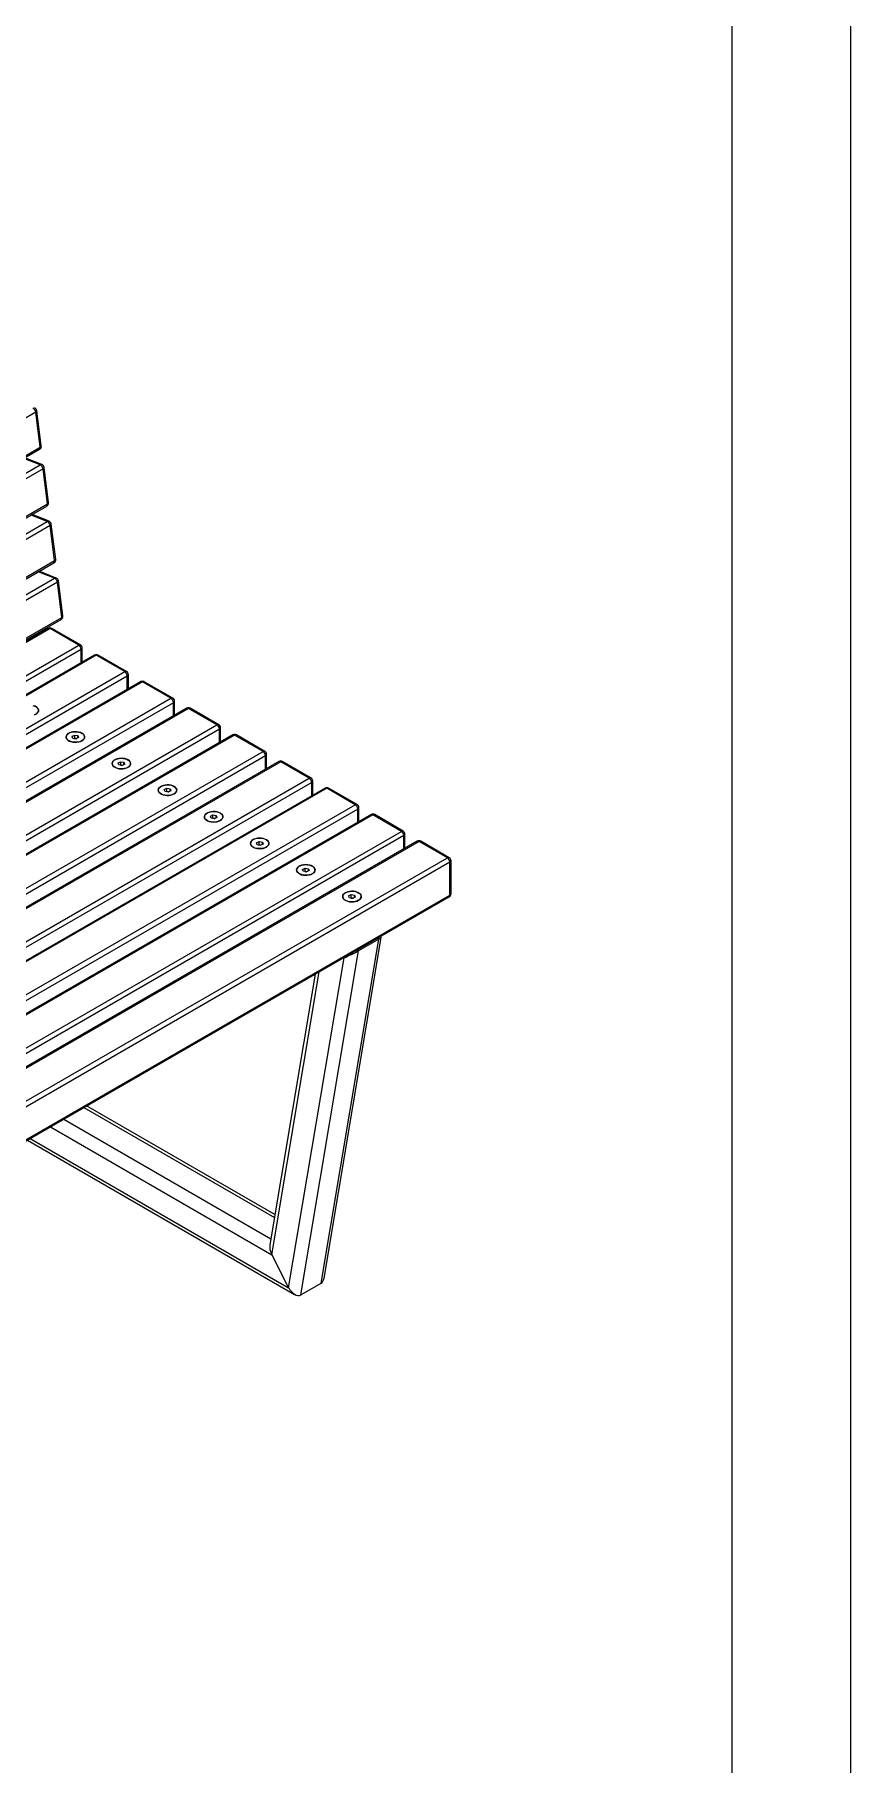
# Model space of a CAD drawing. Header units: millimetres. Extents: x 2692 to 8632, y -671 to 3529.
# Drawn here: x 7944 to 8632, y 778 to 2238 of the extents above; entities that cross this region are included whole.
import ezdxf

# ---------------------------------------------------------------- set-up
doc = ezdxf.new("R2010")
doc.units = ezdxf.units.MM
doc.layers.add('tabelka', color=155, linetype='Continuous')

# ---------------------------------------------------------------- blocks, each defined once
blk = doc.blocks.new('izometria')
for p, q in [((-1356.1, 1664.8), (-1359.8, 1694.4)), ((-1360.7, 1693.2), (-2629.3, 960.9)), ((-1356.9, 1663.6), (-1360.7, 1693.2)), ((-2626.1, 929.5), (-1357.5, 1661.9)), ((-2625.5, 931.3), (-1356.9, 1663.6)), ((-1357.1, 1648.8), (-1370.8, 1654.2)), ((-1355.6, 1649), (-1370, 1654.7)), ((-2625.6, 916.5), (-1357.1, 1648.8)), ((-1354.6, 1645.4), (-2623.2, 913)), ((-1350.9, 1615.8), (-1354.6, 1645.4)), ((-1350, 1617), (-1353.7, 1646.6)), ((-2620, 881.7), (-1351.5, 1614)), ((-2619.4, 883.4), (-1350.9, 1615.8)), ((-1351, 1600.9), (-1364.7, 1606.3)), ((-1349.5, 1601.1), (-1363.9, 1606.8)), ((-2619.5, 868.6), (-1351, 1600.9)), ((-1348.5, 1597.5), (-2617.1, 865.2)), ((-1344.8, 1567.9), (-1348.5, 1597.5)), ((-1343.9, 1569.1), (-1347.7, 1598.7)), ((-2613.9, 833.8), (-1345.4, 1566.1)), ((-2613.3, 835.6), (-1344.8, 1567.9)), ((-2613.4, 820.7), (-1344.9, 1553.1)), ((-1342.5, 1549.6), (-2611, 817.3)), ((-1344.9, 1553.1), (-1358.6, 1558.5)), ((-1343.5, 1553.2), (-1357.9, 1558.9)), ((-1338.7, 1520), (-1342.5, 1549.6)), ((-1337.8, 1521.2), (-1341.6, 1550.8)), ((-2607.2, 787.7), (-1338.7, 1520)), ((-1350.1, 1510.6), (-2618.6, 778.3)), ((-1348.6, 1510.5), (-2617.1, 778.2)), ((-2607.8, 785.9), (-1339.3, 1518.3)), ((-1324.5, 1496.6), (-1348.6, 1510.5)), ((-1323, 1496.8), (-1347.1, 1510.6)), ((-2593.1, 764.3), (-1324.5, 1496.6)), ((-1322.4, 1492.9), (-2591, 760.6)), ((-1322.4, 1481.7), (-1322.4, 1492.9)), ((-1321.5, 1482.2), (-1321.5, 1494.2)), ((-1311.2, 1488.2), (-2579.7, 755.9)), ((-1309.7, 1488), (-2578.2, 755.7)), ((-1285.6, 1474.2), (-1309.7, 1488)), ((-1284.1, 1474.3), (-1308.2, 1488.2)), ((-2554.2, 741.8), (-1285.6, 1474.2)), ((-1283.5, 1470.5), (-2552.1, 738.2)), ((-1272.3, 1465.7), (-2540.8, 733.4)), ((-1270.8, 1465.6), (-2539.3, 733.3)), ((-1283.5, 1459.2), (-1283.5, 1470.5)), ((-1282.6, 1459.8), (-1282.6, 1471.7)), ((-1246.7, 1451.7), (-1270.8, 1465.6)), ((-1245.2, 1451.9), (-1269.3, 1465.7)), ((-2515.3, 719.4), (-1246.7, 1451.7)), ((-1244.6, 1448), (-2513.2, 715.7)), ((-1244.6, 1436.8), (-1244.6, 1448)), ((-1243.7, 1437.3), (-1243.7, 1449.3)), ((-1233.4, 1443.3), (-2501.9, 711)), ((-1231.9, 1443.1), (-2500.4, 710.8)), ((-1207.9, 1429.3), (-1231.9, 1443.1)), ((-1206.4, 1429.4), (-1230.4, 1443.3)), ((-2476.4, 696.9), (-1207.9, 1429.3)), ((-1205.7, 1425.6), (-2474.3, 693.3)), ((-1194.5, 1420.8), (-2463.1, 688.5)), ((-1193, 1420.7), (-2461.6, 688.4)), ((-1330.1, 1419.6), (-1327.9, 1420.7)), ((-1329.5, 1417.9), (-1330.1, 1419.6)), ((-1326.8, 1417.4), (-1329.5, 1417.9)), ((-1328.2, 1417.7), (-1327.9, 1417.8)), ((-1327.9, 1420.7), (-1325.2, 1420.2)), ((-1327.9, 1417.8), (-1327.9, 1420.7)), ((-1327.9, 1417.8), (-1326.6, 1417.6)), ((-1324.6, 1418.5), (-1326.8, 1417.4)), ((-1326.5, 1417.5), (-1326.6, 1417.6)), ((-1326.6, 1417.6), (-1326.5, 1417.5)), ((-1325.2, 1420.2), (-1324.6, 1418.5)), ((-1325.2, 1418.2), (-1325.2, 1420.2)), ((-1205.7, 1414.3), (-1205.7, 1425.6)), ((-1204.9, 1414.9), (-1204.9, 1426.8)), ((-1169, 1406.8), (-1193, 1420.7)), ((-1167.5, 1406.9), (-1191.5, 1420.8)), ((-2437.5, 674.5), (-1169, 1406.8)), ((-1166.8, 1403.1), (-2435.4, 670.8)), ((-1166.8, 1391.9), (-1166.8, 1403.1)), ((-1166, 1392.4), (-1166, 1404.4)), ((-1155.6, 1398.4), (-2424.2, 666.1)), ((-1154.1, 1398.2), (-2422.7, 665.9)), ((-1291.2, 1397.1), (-1289.1, 1398.2)), ((-1290.6, 1395.5), (-1291.2, 1397.1)), ((-1287.9, 1395), (-1290.6, 1395.5)), ((-1289.3, 1395.2), (-1289.1, 1395.4)), ((-1289.1, 1398.2), (-1286.3, 1397.7)), ((-1289.1, 1395.4), (-1289.1, 1398.2)), ((-1289.1, 1395.4), (-1287.7, 1395.1)), ((-1285.7, 1396.1), (-1287.9, 1395)), ((-1287.6, 1395.1), (-1287.7, 1395.1)), ((-1287.7, 1395.1), (-1287.6, 1395.1)), ((-1286.3, 1397.7), (-1285.7, 1396.1)), ((-1286.3, 1395.8), (-1286.3, 1397.7)), ((-1130.1, 1384.3), (-1154.1, 1398.2)), ((-1128.6, 1384.5), (-1152.6, 1398.4)), ((-2398.6, 652), (-1130.1, 1384.3)), ((-1127.9, 1380.7), (-2396.5, 648.4)), ((-1116.7, 1375.9), (-2385.3, 643.6)), ((-1115.2, 1375.8), (-2383.8, 643.5)), ((-1252.3, 1374.7), (-1250.2, 1375.8)), ((-1251.7, 1373), (-1252.3, 1374.7)), ((-1249, 1372.5), (-1251.7, 1373)), ((-1250.4, 1372.8), (-1250.2, 1372.9)), ((-1250.2, 1375.8), (-1247.4, 1375.3)), ((-1250.2, 1372.9), (-1250.2, 1375.8)), ((-1250.2, 1372.9), (-1248.8, 1372.7)), ((-1246.8, 1373.6), (-1249, 1372.5)), ((-1248.7, 1372.6), (-1248.8, 1372.7)), ((-1248.8, 1372.7), (-1248.7, 1372.6)), ((-1247.4, 1375.3), (-1246.8, 1373.6)), ((-1247.4, 1373.3), (-1247.4, 1375.3)), ((-1127.9, 1369.4), (-1127.9, 1380.7)), ((-1127.1, 1370), (-1127.1, 1381.9)), ((-1091.2, 1361.9), (-1115.2, 1375.8)), ((-1089.7, 1362), (-1113.7, 1375.9)), ((-2359.7, 629.6), (-1091.2, 1361.9)), ((-1089.1, 1358.2), (-2357.6, 625.9)), ((-1089.1, 1347), (-1089.1, 1358.2)), ((-1088.2, 1347.5), (-1088.2, 1359.4)), ((-1077.8, 1353.5), (-2346.4, 621.2)), ((-1076.3, 1353.3), (-2344.9, 621)), ((-1213.4, 1352.2), (-1211.3, 1353.3)), ((-1212.8, 1350.6), (-1213.4, 1352.2)), ((-1210.1, 1350.1), (-1212.8, 1350.6)), ((-1211.5, 1350.3), (-1211.3, 1350.5)), ((-1211.3, 1353.3), (-1208.5, 1352.8)), ((-1211.3, 1350.5), (-1211.3, 1353.3)), ((-1211.3, 1350.5), (-1209.9, 1350.2)), ((-1207.9, 1351.2), (-1210.1, 1350.1)), ((-1209.8, 1350.2), (-1209.9, 1350.2)), ((-1209.9, 1350.2), (-1209.8, 1350.2)), ((-1208.5, 1352.8), (-1207.9, 1351.2)), ((-1208.5, 1350.9), (-1208.5, 1352.8)), ((-1052.3, 1339.4), (-1076.3, 1353.3)), ((-1050.8, 1339.6), (-1074.8, 1353.5)), ((-2320.8, 607.1), (-1052.3, 1339.4)), ((-1050.2, 1335.8), (-2318.7, 603.5)), ((-1038.9, 1331), (-2307.5, 598.7)), ((-1037.4, 1330.9), (-2306, 598.6)), ((-1174.5, 1329.8), (-1172.4, 1330.9)), ((-1173.9, 1328.1), (-1174.5, 1329.8)), ((-1172.4, 1330.9), (-1169.6, 1330.4)), ((-1172.4, 1328), (-1172.4, 1330.9)), ((-1169, 1328.7), (-1171.2, 1327.6)), ((-1169.6, 1330.4), (-1169, 1328.7)), ((-1169.6, 1328.4), (-1169.6, 1330.4)), ((-1050.2, 1324.5), (-1050.2, 1335.8)), ((-1049.3, 1325), (-1049.3, 1337)), ((-1013.4, 1317), (-1037.4, 1330.9)), ((-1011.9, 1317.1), (-1035.9, 1331)), ((-2281.9, 584.7), (-1013.4, 1317)), ((-1171.2, 1327.6), (-1173.9, 1328.1)), ((-1172.7, 1327.9), (-1172.4, 1328)), ((-1172.4, 1328), (-1171, 1327.8)), ((-1170.9, 1327.7), (-1171, 1327.8)), ((-1171, 1327.8), (-1170.9, 1327.7)), ((-1010.4, 1286.8), (-1010.4, 1314.5)), ((-1011.3, 1313.3), (-2279.8, 581)), ((-1135.7, 1307.3), (-1133.5, 1308.4)), ((-1135.1, 1305.7), (-1135.7, 1307.3)), ((-1132.3, 1305.2), (-1135.1, 1305.7)), ((-1133.8, 1305.4), (-1133.5, 1305.6)), ((-1133.5, 1308.4), (-1130.7, 1307.9)), ((-1133.5, 1305.6), (-1133.5, 1308.4)), ((-1133.5, 1305.6), (-1132.1, 1305.3)), ((-1130.1, 1306.3), (-1132.3, 1305.2)), ((-1132, 1305.3), (-1132.1, 1305.3)), ((-1132.1, 1305.3), (-1132, 1305.3)), ((-1130.7, 1307.9), (-1130.1, 1306.3)), ((-1130.7, 1306), (-1130.7, 1307.9)), ((-1011.3, 1285.6), (-1011.3, 1313.3)), ((-2279.8, 553.2), (-1011.3, 1285.6)), ((-1096.8, 1284.9), (-1094.6, 1286)), ((-1096.2, 1283.2), (-1096.8, 1284.9)), ((-1094.6, 1286), (-1091.8, 1285.5)), ((-1094.6, 1283.1), (-1094.6, 1286)), ((-1091.8, 1285.5), (-1091.3, 1283.8)), ((-1091.8, 1283.5), (-1091.8, 1285.5)), ((-2280.4, 551.9), (-1011.9, 1284.2)), ((-1093.4, 1282.7), (-1096.2, 1283.2)), ((-1094.9, 1283), (-1094.6, 1283.1)), ((-1094.6, 1283.1), (-1093.2, 1282.9)), ((-1091.3, 1283.8), (-1093.4, 1282.7)), ((-1093.1, 1282.8), (-1093.2, 1282.9)), ((-1093.2, 1282.9), (-1093.1, 1282.8)), ((-1120, 958), (-1071.4, 1248.4)), ((-1117.5, 962.2), (-1069.3, 1249.9)), ((-1071.4, 1248.4), (-1088.4, 1238.6)), ((-1071.4, 1248.4), (-1072.6, 1249.1)), ((-1069.4, 1249.9), (-1070.3, 1250.5)), ((-1147.4, 954.2), (-1100.7, 1232.7)), ((-1137, 948.2), (-1088.4, 1238.6)), ((-1100.7, 1232.7), (-1101.7, 1232.3)), ((-1100.7, 1232.7), (-1100.9, 1232.8)), ((-1088.4, 1238.6), (-1089.6, 1239.3)), ((-1125, 1218.9), (-1163.2, 990.5)), ((-1161.6, 982.1), (-1121.6, 1220.8)), ((-1337.1, 1096.4), (-1162.4, 995.6)), ((-1320.2, 1106.2), (-1159.4, 1013.4)), ((-1159, 1015.9), (-1317.8, 1107.6)), ((-1348.4, 1089.9), (-1161.6, 982.1)), ((-1367.8, 1078.8), (-1142.4, 948.6)), ((-1365.4, 1080.1), (-1147.4, 954.2)), ((-1161.6, 982.1), (-1147.4, 954.2)), ((-1137, 948.2), (-1120, 958))]:
    blk.add_line(p, q)
at = {"flags": 128}
for points in [[(-1360.7, 1693.2), (-1360.3, 1693.5), (-1360.1, 1693.8), (-1359.9, 1694), (-1359.8, 1694.3), (-1359.8, 1694.4)], [(-1354.6, 1645.4), (-1354.3, 1645.6), (-1354, 1645.9), (-1353.8, 1646.2), (-1353.7, 1646.5), (-1353.7, 1646.6)], [(-1348.5, 1597.5), (-1348.2, 1597.7), (-1347.9, 1598), (-1347.7, 1598.3), (-1347.7, 1598.6), (-1347.7, 1598.7)], [(-1342.5, 1549.6), (-1342.1, 1549.9), (-1341.8, 1550.1), (-1341.6, 1550.4), (-1341.6, 1550.7), (-1341.6, 1550.8)], [(-1361.9, 1437.8), (-1360.6, 1438.4), (-1359.6, 1439.1), (-1358.9, 1440), (-1358.5, 1441), (-1358.5, 1441.9), (-1358.8, 1442.9), (-1359.5, 1443.8), (-1360.5, 1444.6), (-1361.8, 1445.2)], [(-1360.7, 1438.3), (-1362.1, 1437.7)], [(-1363.2, 1445.6), (-1361.7, 1445.1), (-1360.4, 1444.5), (-1359.5, 1443.7), (-1358.8, 1442.8), (-1358.5, 1441.9), (-1358.5, 1440.9), (-1358.9, 1439.9), (-1359.7, 1439.1), (-1360.7, 1438.3)], [(-1335, 1418.1), (-1334.5, 1417.2), (-1333.6, 1416.4), (-1332.5, 1415.6), (-1331.1, 1415.1), (-1329.5, 1414.7), (-1327.9, 1414.6), (-1326.2, 1414.6), (-1324.5, 1414.9), (-1323, 1415.3), (-1321.8, 1415.9), (-1320.7, 1416.7), (-1320, 1417.6), (-1319.6, 1418.5), (-1319.6, 1419.5), (-1320, 1420.4), (-1320.6, 1421.3), (-1321.6, 1422.1), (-1322.9, 1422.7), (-1324.4, 1423.2), (-1326, 1423.5), (-1327.7, 1423.5), (-1329.4, 1423.4), (-1330.9, 1423), (-1332.3, 1422.5), (-1333.5, 1421.8), (-1334.4, 1421), (-1334.9, 1420.1), (-1335.1, 1419.1), (-1335, 1418.1)], [(-1321.8, 1415.9), (-1323.2, 1415.3), (-1324.7, 1414.8), (-1326.3, 1414.6), (-1328, 1414.6), (-1329.6, 1414.7), (-1331.2, 1415.1), (-1332.6, 1415.7), (-1333.7, 1416.4), (-1334.5, 1417.3), (-1335, 1418.2), (-1335.1, 1419.2), (-1334.9, 1420.1), (-1334.3, 1421), (-1333.4, 1421.9), (-1332.2, 1422.5), (-1330.8, 1423.1), (-1329.2, 1423.4), (-1327.6, 1423.5), (-1325.9, 1423.5), (-1324.3, 1423.2), (-1322.8, 1422.7), (-1321.6, 1422), (-1320.6, 1421.3), (-1319.9, 1420.4), (-1319.6, 1419.4), (-1319.6, 1418.4), (-1320, 1417.5), (-1320.8, 1416.6), (-1321.8, 1415.9)], [(-1296.1, 1395.7), (-1295.6, 1394.7), (-1294.7, 1393.9), (-1293.6, 1393.2), (-1292.2, 1392.6), (-1290.6, 1392.3), (-1289, 1392.1), (-1287.3, 1392.2), (-1285.7, 1392.4), (-1284.2, 1392.9), (-1282.9, 1393.5), (-1281.8, 1394.2), (-1281.1, 1395.1), (-1280.7, 1396.1), (-1280.7, 1397), (-1281.1, 1398), (-1281.8, 1398.9), (-1282.8, 1399.7), (-1284, 1400.3), (-1285.5, 1400.8), (-1287.1, 1401), (-1288.8, 1401.1), (-1290.5, 1400.9), (-1292, 1400.6), (-1293.4, 1400), (-1294.6, 1399.4), (-1295.5, 1398.5), (-1296, 1397.6), (-1296.2, 1396.6), (-1296.1, 1395.7)], [(-1283, 1393.4), (-1284.3, 1392.8), (-1285.8, 1392.4), (-1287.4, 1392.1), (-1289.1, 1392.1), (-1290.7, 1392.3), (-1292.3, 1392.7), (-1293.7, 1393.2), (-1294.8, 1394), (-1295.6, 1394.8), (-1296.1, 1395.7), (-1296.2, 1396.7), (-1296, 1397.7), (-1295.4, 1398.6), (-1294.5, 1399.4), (-1293.3, 1400.1), (-1291.9, 1400.6), (-1290.3, 1401), (-1288.7, 1401.1), (-1287, 1401), (-1285.4, 1400.7), (-1283.9, 1400.2), (-1282.7, 1399.6), (-1281.7, 1398.8), (-1281, 1397.9), (-1280.7, 1397), (-1280.7, 1396), (-1281.2, 1395), (-1281.9, 1394.2), (-1283, 1393.4)], [(-1257.2, 1373.2), (-1256.7, 1372.3), (-1255.8, 1371.5), (-1254.7, 1370.7), (-1253.3, 1370.2), (-1251.7, 1369.8), (-1250.1, 1369.7), (-1248.4, 1369.7), (-1246.8, 1370), (-1245.3, 1370.4), (-1244, 1371), (-1242.9, 1371.8), (-1242.2, 1372.7), (-1241.8, 1373.6), (-1241.8, 1374.6), (-1242.2, 1375.5), (-1242.9, 1376.4), (-1243.9, 1377.2), (-1245.1, 1377.8), (-1246.6, 1378.3), (-1248.2, 1378.6), (-1249.9, 1378.6), (-1251.6, 1378.5), (-1253.1, 1378.1), (-1254.6, 1377.6), (-1255.7, 1376.9), (-1256.6, 1376.1), (-1257.2, 1375.2), (-1257.4, 1374.2), (-1257.2, 1373.2)], [(-1244.1, 1371), (-1245.4, 1370.4), (-1246.9, 1369.9), (-1248.5, 1369.7), (-1250.2, 1369.7), (-1251.9, 1369.8), (-1253.4, 1370.2), (-1254.8, 1370.8), (-1255.9, 1371.5), (-1256.7, 1372.4), (-1257.2, 1373.3), (-1257.4, 1374.3), (-1257.1, 1375.2), (-1256.5, 1376.1), (-1255.6, 1377), (-1254.4, 1377.6), (-1253, 1378.2), (-1251.5, 1378.5), (-1249.8, 1378.6), (-1248.1, 1378.6), (-1246.5, 1378.3), (-1245, 1377.8), (-1243.8, 1377.1), (-1242.8, 1376.4), (-1242.1, 1375.5), (-1241.8, 1374.5), (-1241.9, 1373.5), (-1242.3, 1372.6), (-1243, 1371.7), (-1244.1, 1371)], [(-1218.3, 1350.8), (-1217.8, 1349.8), (-1216.9, 1349), (-1215.8, 1348.3), (-1214.4, 1347.7), (-1212.8, 1347.4), (-1211.2, 1347.2), (-1209.5, 1347.3), (-1207.9, 1347.5), (-1206.4, 1347.9), (-1205.1, 1348.6), (-1204.1, 1349.3), (-1203.3, 1350.2), (-1202.9, 1351.2), (-1202.9, 1352.1), (-1203.3, 1353.1), (-1204, 1354), (-1205, 1354.8), (-1206.2, 1355.4), (-1207.7, 1355.9), (-1209.3, 1356.1), (-1211, 1356.2), (-1212.7, 1356), (-1214.3, 1355.7), (-1215.7, 1355.1), (-1216.8, 1354.4), (-1217.7, 1353.6), (-1218.3, 1352.7), (-1218.5, 1351.7), (-1218.3, 1350.8)], [(-1205.2, 1348.5), (-1206.5, 1347.9), (-1208, 1347.5), (-1209.6, 1347.2), (-1211.3, 1347.2), (-1213, 1347.4), (-1214.5, 1347.8), (-1215.9, 1348.3), (-1217, 1349.1), (-1217.8, 1349.9), (-1218.3, 1350.8), (-1218.5, 1351.8), (-1218.2, 1352.8), (-1217.7, 1353.7), (-1216.7, 1354.5), (-1215.6, 1355.2), (-1214.1, 1355.7), (-1212.6, 1356.1), (-1210.9, 1356.2), (-1209.2, 1356.1), (-1207.6, 1355.8), (-1206.1, 1355.3), (-1204.9, 1354.7), (-1203.9, 1353.9), (-1203.2, 1353), (-1202.9, 1352.1), (-1203, 1351.1), (-1203.4, 1350.1), (-1204.1, 1349.3), (-1205.2, 1348.5)], [(-1179.4, 1328.3), (-1178.9, 1327.4), (-1178, 1326.6), (-1176.9, 1325.8), (-1175.5, 1325.3), (-1173.9, 1324.9), (-1172.3, 1324.8), (-1170.6, 1324.8), (-1169, 1325), (-1167.5, 1325.5), (-1166.2, 1326.1), (-1165.2, 1326.9), (-1164.4, 1327.8), (-1164.1, 1328.7), (-1164, 1329.7), (-1164.4, 1330.6), (-1165.1, 1331.5), (-1166.1, 1332.3), (-1167.4, 1332.9), (-1168.8, 1333.4), (-1170.5, 1333.7), (-1172.1, 1333.7), (-1173.8, 1333.6), (-1175.4, 1333.2), (-1176.8, 1332.7), (-1177.9, 1332), (-1178.8, 1331.2), (-1179.4, 1330.3), (-1179.6, 1329.3), (-1179.4, 1328.3)], [(-1166.3, 1326.1), (-1167.6, 1325.5), (-1169.1, 1325), (-1170.7, 1324.8), (-1172.4, 1324.8), (-1174.1, 1324.9), (-1175.6, 1325.3), (-1177, 1325.9), (-1178.1, 1326.6), (-1178.9, 1327.5), (-1179.4, 1328.4), (-1179.6, 1329.4), (-1179.3, 1330.3), (-1178.8, 1331.2), (-1177.9, 1332.1), (-1176.7, 1332.7), (-1175.2, 1333.3), (-1173.7, 1333.6), (-1172, 1333.7), (-1170.3, 1333.7), (-1168.7, 1333.4), (-1167.2, 1332.9), (-1166, 1332.2), (-1165, 1331.5), (-1164.3, 1330.6), (-1164, 1329.6), (-1164.1, 1328.6), (-1164.5, 1327.7), (-1165.2, 1326.8), (-1166.3, 1326.1)], [(-1140.5, 1305.9), (-1140, 1304.9), (-1139.1, 1304.1), (-1138, 1303.4), (-1136.6, 1302.8), (-1135.1, 1302.5), (-1133.4, 1302.3), (-1131.7, 1302.3), (-1130.1, 1302.6), (-1128.6, 1303), (-1127.3, 1303.7), (-1126.3, 1304.4), (-1125.5, 1305.3), (-1125.2, 1306.3), (-1125.2, 1307.2), (-1125.5, 1308.2), (-1126.2, 1309.1), (-1127.2, 1309.8), (-1128.5, 1310.5), (-1129.9, 1310.9), (-1131.6, 1311.2), (-1133.2, 1311.3), (-1134.9, 1311.1), (-1136.5, 1310.8), (-1137.9, 1310.2), (-1139, 1309.5), (-1139.9, 1308.7), (-1140.5, 1307.8), (-1140.7, 1306.8), (-1140.5, 1305.9)], [(-1127.4, 1303.6), (-1128.7, 1303), (-1130.2, 1302.6), (-1131.8, 1302.3), (-1133.5, 1302.3), (-1135.2, 1302.5), (-1136.7, 1302.9), (-1138.1, 1303.4), (-1139.2, 1304.2), (-1140.1, 1305), (-1140.5, 1305.9), (-1140.7, 1306.9), (-1140.5, 1307.9), (-1139.9, 1308.8), (-1139, 1309.6), (-1137.8, 1310.3), (-1136.4, 1310.8), (-1134.8, 1311.2), (-1133.1, 1311.3), (-1131.4, 1311.2), (-1129.8, 1310.9), (-1128.4, 1310.4), (-1127.1, 1309.8), (-1126.1, 1309), (-1125.5, 1308.1), (-1125.1, 1307.2), (-1125.2, 1306.2), (-1125.6, 1305.2), (-1126.3, 1304.4), (-1127.4, 1303.6)], [(-1101.6, 1283.4), (-1101.1, 1282.5), (-1100.3, 1281.7), (-1099.1, 1280.9), (-1097.7, 1280.4), (-1096.2, 1280), (-1094.5, 1279.9), (-1092.8, 1279.9), (-1091.2, 1280.1), (-1089.7, 1280.6), (-1088.4, 1281.2), (-1087.4, 1282), (-1086.7, 1282.9), (-1086.3, 1283.8), (-1086.3, 1284.8), (-1086.6, 1285.7), (-1087.3, 1286.6), (-1088.3, 1287.4), (-1089.6, 1288), (-1091.1, 1288.5), (-1092.7, 1288.8), (-1094.4, 1288.8), (-1096, 1288.7), (-1097.6, 1288.3), (-1099, 1287.8), (-1100.2, 1287.1), (-1101, 1286.3), (-1101.6, 1285.3), (-1101.8, 1284.4), (-1101.6, 1283.4)], [(-1088.5, 1281.2), (-1089.8, 1280.6), (-1091.3, 1280.1), (-1093, 1279.9), (-1094.6, 1279.9), (-1096.3, 1280), (-1097.8, 1280.4), (-1099.2, 1281), (-1100.3, 1281.7), (-1101.2, 1282.6), (-1101.7, 1283.5), (-1101.8, 1284.5), (-1101.6, 1285.4), (-1101, 1286.3), (-1100.1, 1287.2), (-1098.9, 1287.8), (-1097.5, 1288.4), (-1095.9, 1288.7), (-1094.2, 1288.8), (-1092.5, 1288.8), (-1090.9, 1288.5), (-1089.5, 1288), (-1088.2, 1287.3), (-1087.2, 1286.6), (-1086.6, 1285.7), (-1086.2, 1284.7), (-1086.3, 1283.7), (-1086.7, 1282.8), (-1087.4, 1281.9), (-1088.5, 1281.2)]]:
    blk.add_lwpolyline(points, dxfattribs=at)
for centre, radius, start, end in [((-1365.2, 1692.6), 4.5, 7.3626, 63.0877), ((-1362.8, 1694), 3, 7.2431, 68.4762), ((-1359, 1664.5), 3, 299.9973, 7.2431), ((-1357.4, 1664.9), 1.37, 290.8423, 356.8048), ((-1358.6, 1663.2), 1.73, 308.6828, 14.173), ((-1356.2, 1647.4), 1.63, 70.8226, 123.4818), ((-1359.1, 1644.8), 4.5, 7.3627, 63.0874), ((-1356.7, 1646.2), 3, 7.2431, 68.4762), ((-1353, 1616.6), 3, 299.9973, 7.2431), ((-1352.5, 1615.3), 1.73, 308.6825, 14.173), ((-1351.4, 1617), 1.37, 290.8426, 356.8044), ((-1350.1, 1599.6), 1.63, 70.8226, 123.4828), ((-1353, 1596.9), 4.5, 7.3632, 63.0871), ((-1350.6, 1598.3), 3, 7.2431, 68.4762), ((-1346.9, 1568.7), 3, 299.9973, 7.2431), ((-1346.5, 1567.5), 1.73, 308.6843, 14.1714), ((-1345.3, 1569.2), 1.37, 290.8424, 356.8046), ((-1344, 1551.7), 1.63, 70.8236, 123.4801), ((-1346.9, 1549), 4.5, 7.3632, 63.0873), ((-1344.6, 1550.4), 3, 7.2431, 68.4762), ((-1340.8, 1520.9), 3, 299.9973, 7.2431), ((-1340.4, 1519.6), 1.73, 308.6841, 14.1716), ((-1339.2, 1521.3), 1.37, 290.8451, 356.8019), ((-1348.6, 1508), 3, 60.0027, 119.9973), ((-1349.4, 1509.3), 1.51, 54.3824, 114.3071), ((-1347.7, 1509.3), 1.51, 65.6928, 125.6162), ((-1323.6, 1495.4), 1.51, 65.6928, 125.6162), ((-1327, 1492.7), 4.61, 2.6057, 57.3941), ((-1324.5, 1494.2), 3, 0, 60.0027), ((-1323, 1494.3), 1.51, 294.3785, 354.3019), ((-1309.7, 1485.6), 3, 60.0027, 119.9973), ((-1310.6, 1486.8), 1.51, 54.382, 114.3075), ((-1308.8, 1486.8), 1.51, 65.6928, 125.6162), ((-1284.8, 1472.9), 1.51, 65.6928, 125.6162), ((-1288.1, 1470.3), 4.61, 2.6057, 57.3945), ((-1285.6, 1471.7), 3, 0, 60.0027), ((-1284.1, 1471.9), 1.51, 294.3801, 354.3003), ((-1270.8, 1463.1), 3, 60.0027, 119.9973), ((-1271.7, 1464.4), 1.51, 54.3822, 114.3081), ((-1269.9, 1464.4), 1.51, 65.6928, 125.6162), ((-1245.9, 1450.5), 1.51, 65.6928, 125.6162), ((-1249.2, 1447.8), 4.61, 2.6051, 57.3948), ((-1246.7, 1449.3), 3, 0, 60.0027), ((-1245.2, 1449.4), 1.51, 294.3773, 354.3013), ((-1231.9, 1440.7), 3, 60.0027, 119.9973), ((-1232.8, 1441.9), 1.51, 54.3816, 114.3078), ((-1231, 1441.9), 1.51, 65.6928, 125.6162), ((-1327.4, 1413.4), 4.28, 79.453, 96.3554), ((-1207, 1428), 1.51, 65.6928, 125.6162), ((-1210.3, 1425.4), 4.61, 2.6063, 57.394), ((-1207.9, 1426.8), 3, 0, 60.0027), ((-1206.4, 1427), 1.51, 294.3842, 354.2961), ((-1193, 1418.2), 3, 60.0027, 119.9973), ((-1193.9, 1419.5), 1.51, 54.3819, 114.3091), ((-1192.1, 1419.5), 1.51, 65.6928, 125.6162), ((-1168.1, 1405.6), 1.51, 65.6928, 125.6162), ((-1171.4, 1402.9), 4.61, 2.6048, 57.3948), ((-1169, 1404.4), 3, 0, 60.0027), ((-1167.5, 1404.5), 1.51, 294.3786, 354.2981), ((-1288.5, 1390.9), 4.28, 79.4529, 96.3544), ((-1154.1, 1395.8), 3, 60.0027, 119.9973), ((-1155, 1397), 1.51, 54.3843, 114.3051), ((-1153.2, 1397), 1.51, 65.6928, 125.6162), ((-1249.6, 1368.5), 4.28, 79.4529, 96.3544), ((-1129.2, 1383.1), 1.51, 65.6928, 125.6162), ((-1132.6, 1380.5), 4.61, 2.6048, 57.3948), ((-1130.1, 1381.9), 3, 0, 60.0027), ((-1128.6, 1382), 1.51, 294.3786, 354.2981), ((-1115.2, 1373.3), 3, 60.0027, 119.9973), ((-1116.1, 1374.5), 1.51, 54.3824, 114.3071), ((-1114.3, 1374.5), 1.51, 65.6928, 125.6162), ((-1090.3, 1360.7), 1.51, 65.6928, 125.6162), ((-1093.7, 1358), 4.61, 2.6052, 57.3943), ((-1091.2, 1359.4), 3, 0, 60.0027), ((-1089.7, 1359.6), 1.51, 294.376, 354.3044), ((-1210.7, 1346), 4.28, 79.456, 96.3534), ((-1076.3, 1350.9), 3, 60.0027, 119.9973), ((-1077.2, 1352.1), 1.51, 54.3824, 114.3071), ((-1075.5, 1352.1), 1.51, 65.6928, 125.6162), ((-1051.4, 1338.2), 1.51, 65.6928, 125.6162), ((-1054.8, 1335.6), 4.61, 2.6052, 57.395), ((-1052.3, 1337), 3, 0, 60.0027), ((-1050.8, 1337.1), 1.51, 294.376, 354.3044), ((-1037.4, 1328.4), 3, 60.0027, 119.9973), ((-1038.3, 1329.6), 1.51, 54.3824, 114.3071), ((-1036.6, 1329.6), 1.51, 65.6928, 125.6162), ((-1171.8, 1323.6), 4.28, 79.4546, 96.3548), ((-1012.5, 1315.8), 1.51, 65.6928, 125.6162), ((-1015.9, 1313.1), 4.61, 2.6055, 57.3947), ((-1013.4, 1314.5), 3, 0, 60.0027), ((-1011.9, 1314.7), 1.51, 294.376, 354.3044), ((-1132.9, 1301.1), 4.28, 79.4546, 96.3548), ((-1013.4, 1286.8), 3, 299.9973, 0), ((-1012.7, 1285.4), 1.42, 303.5727, 7.7383), ((-1011.9, 1286.9), 1.51, 294.376, 354.3044), ((-1094, 1278.7), 4.28, 79.4531, 96.3563)]:
    blk.add_arc(centre, radius, start, end)
for centre, major_axis, ratio, start_param, end_param in [((-1078.1, 1245.8), (8.8, 4.15), 0.074862, 5.549764, 6.335081), ((-1078.1, 1245.8), (8.8, 4.15), 0.074862, 5.549764, 6.335081), ((-1095.1, 1236), (8.8, 4.15), 0.074862, 3.978968, 5.549764), ((-1095.1, 1236), (8.8, 4.15), 0.074862, 3.978968, 5.549764), ((-1156, 985.3), (-4.45, 9.43), 0.625219, 0.733421, 1.622692), ((-1156, 985.3), (-4.45, 9.43), 0.625219, 0.733421, 1.622692), ((-1141.7, 957.5), (-4.45, 9.43), 0.625219, 1.622692, 3.193488), ((-1141.7, 957.5), (-4.45, 9.43), 0.625219, 1.622692, 3.193488), ((-1124.8, 967.3), (-4.45, 9.43), 0.625219, 3.193488, 3.875014), ((-1124.8, 967.3), (-4.45, 9.43), 0.625219, 3.193488, 3.875014)]:
    blk.add_ellipse(centre, major_axis=major_axis, ratio=ratio, start_param=start_param, end_param=end_param)

msp = doc.modelspace()

# ---------------------------------------------------------------- linework, layer by layer
at = {"layer": 'tabelka', "lineweight": 5}
for points in [[(2691.68, 3528.68), (8631.68, 3528.68), (8631.68, -671.32), (2691.68, -671.32)], [(2791.68, 3428.68), (8531.68, 3428.68), (8531.68, -571.32), (2791.68, -571.32)]]:
    msp.add_lwpolyline(points, close=True, dxfattribs=at)

# ---------------------------------------------------------------- block references
msp.add_blockref('izometria', (9305.22, 225.82))

doc.saveas('drawing.dxf')
